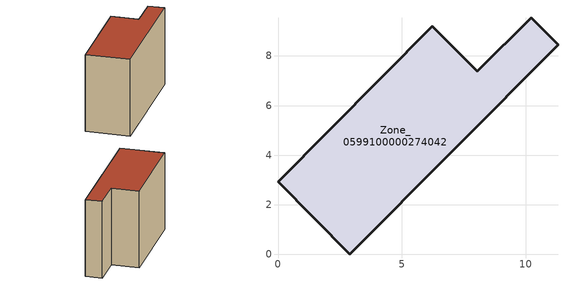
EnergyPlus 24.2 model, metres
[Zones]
Zone_0599100000274042
 floor ground (C_G): 2.9,0 0,2.92 6.22,9.2 8.04,7.38 10.21,9.54 11.3,8.45 z0
 wall outside (C_F): 2.9,0 11.3,8.45 10.21,9.54 8.04,7.38 6.22,9.2 0,2.92 2.9,0 z0:7.41
 roof outside (C_R): 0,2.92 2.9,0 11.3,8.45 10.21,9.54 8.04,7.38 6.22,9.2 z7.41
[BUILDING]
Pand.0599100000274042: North Axis=0; Terrain=City; Loads Convergence Tolerance Value=0.04; Temperature Convergence Tolerance Value=0.4; Solar Distribution=FullExterior; Maximum Number of Warmup Days=25; Minimum Number of Warmup Days=1
[Site:Location]
Rotterdam.The.Hague.AP_ZH_NLD Design_Conditions: Latitude=51.96; Longitude=4.45; Time Zone=1; Elevation=-4.5
[SITE:GROUNDTEMPERATURE:BUILDINGSURFACE]
18, 18, 18, 18, 18, 18, 18, 18, 18, 18, 18, 18
[MATERIAL] Thermal Absorptance=0.9; Solar Absorptance=0.7; Visible Absorptance=0.7
Name | Roughness | Thickness | Conductivity | Density | Specific Heat
G.TI.1946 | MediumSmooth | 0.15 | 1 | 540 | 1210
F.TI.1946 | Rough | 0.3 | 0.857143 | 1920 | 840
R.TI.1946 | MediumRough | 0.2 | 0.1 | 1500 | 1000
[CONSTRUCTION]
C_G: G.TI.1946
C_F: F.TI.1946
C_R: R.TI.1946
[ZONE]
Zone_0599100000274042: Type=1; Multiplier=1; Ceiling Height=Autocalculate; Volume=Autocalculate; Floor Area=autocalculate; Part of Total Floor Area=Yes
[ZONEINFILTRATION:DESIGNFLOWRATE]
Infil_Zone_0599100000274042: Zone or ZoneList or Space or SpaceList=Zone_0599100000274042; Schedule=AlwaysOn; Design Flow Rate Calculation Method=Flow/Area; Flow Rate per Floor Area=0.003; Constant Term Coefficient=1; Temperature Term Coefficient=0; Velocity Term Coefficient=0; Velocity Squared Term Coefficient=0
[HVACTEMPLATE:ZONE:IDEALLOADSAIRSYSTEM]
Zone_0599100000274042: Maximum Heating Supply Air Temperature=50; Minimum Cooling Supply Air Temperature=13; Maximum Heating Supply Air Humidity Ratio=0.0156; Minimum Cooling Supply Air Humidity Ratio=0.0077; Heating Limit=NoLimit; Cooling Limit=NoLimit; Dehumidification Control Type=ConstantSensibleHeatRatio; Cooling Sensible Heat Ratio=0.7; Dehumidification Setpoint=60; Humidification Control Type=None; Humidification Setpoint=30; Outdoor Air Method=None; Outdoor Air Flow Rate per Person=0.00944; Outdoor Air Flow Rate per Zone Floor Area=0; Outdoor Air Flow Rate per Zone=0; Demand Controlled Ventilation Type=None; Outdoor Air Economizer Type=NoEconomizer; Heat Recovery Type=None; Sensible Heat Recovery Effectiveness=0.7; Latent Heat Recovery Effectiveness=0.65
[ZONECONTROL:THERMOSTAT]
ThermostatControl_Zone_0599100000274042: Zone or ZoneList=Zone_0599100000274042; Control Type Schedule=DualSetpointControlType; Control 1=Thermostat_Zone_0599100000274042; Temperature Difference Between Cutout And Setpoint=0
[THERMOSTATSETPOINT:DUALSETPOINT]
Thermostat_Zone_0599100000274042: Heating Setpoint Temperature Schedule=HeatingSetpoint_Zone_0599100000274042; Cooling Setpoint Temperature Schedule=CoolingSetpoint_Zone_0599100000274042
[SCHEDULE:COMPACT]
HeatingSetpoint_Zone_0599100000274042: Through: 12/31, For: AllDays, Until: 24:00, 21
CoolingSetpoint_Zone_0599100000274042: Through: 12/31, For: AllDays, Until: 24:00, 24
DualSetpointControlType: Through: 12/31, For: AllDays, Until: 24:00, 4
AlwaysOn: Through: 12/31, For: AllDays, Until: 24:00, 1
